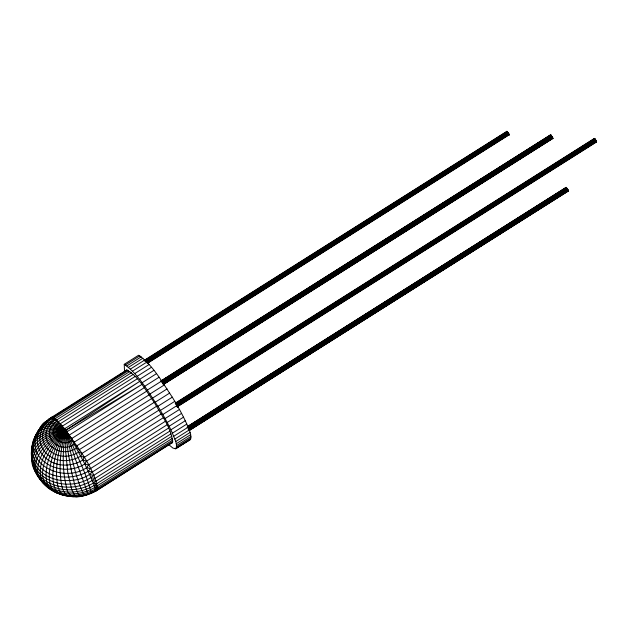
<?xml version="1.0" encoding="UTF-8"?>
<svg xmlns="http://www.w3.org/2000/svg" width="628" height="628" viewBox="0 0 628 628"><rect width="100%" height="100%" fill="white"/><g stroke="black" fill="none" stroke-linecap="round" stroke-linejoin="round"><path stroke-width="0.94" d="M77.307 496.662C61.654 497.572 43.073 489.51 37.759 473.889C36.173 455.174 51.449 439.859 65.846 430.211L139.487 381.51L64.684 428.759C55.578 423.256 46.456 414.26 39.627 428.736L45.624 421.851L49.306 418.852C56.214 418.986 61.081 425.917 65.846 430.211L65.665 451.328L67.832 473.096L71.765 489.683L74.544 495.202L76.404 496.646C83.807 496.481 91.076 494.032 97.356 490.162L172.629 442.355C171.397 427.629 161.153 415.014 154.245 402.336C145.908 391.252 139.235 376.549 126.613 369.986L124.03 372.121M79.85 496.034L81.514 495.861L80.941 496.277L79.575 495.72L77.134 491.481L74.426 483.544L71.718 472.688L67.91 451.092L65.846 430.211C59.432 426.938 48.317 418.217 42.194 425.737M32.342 457.239L32.264 459.147L31.596 456.658L31.714 453.809M90.809 492.446L91.28 493.051L95.221 491.222L94.859 487.673L93.493 483.427L84.811 463.919L72.157 440.534L71.937 438.399L69.998 436.9C62.188 442.803 51.716 431.02 60.877 425.313L62.455 426.067L63.302 427.621C58.694 430.486 63.962 436.413 67.887 433.446C79.827 450.135 94.53 469.006 97.827 489.612C88.98 494.597 68.342 504.205 66.45 487.093C61.913 468.519 62.596 448.942 65.846 430.211L141.826 384.485L67.031 431.734L68.256 437.653L75.203 458.55L88.101 494.267L85.651 494.974M133.214 374.406L58.42 421.655L56.496 421.655C38.528 433.846 58.514 455.135 74.347 444.318L74.449 442.01L149.252 394.753M56.496 421.655L56.661 419.983L131.464 372.734M33.268 442.928C33.967 435.306 39.266 429.246 43.929 423.586M37.272 474.595C20.536 451.948 44.824 433.964 65.846 430.211L72.157 440.534L74.449 442.01M65.485 438.195L66.081 434.05L65.846 430.211C58.318 427.111 47.916 421.388 40.459 427.338C34.681 435.863 30.45 446.115 31.596 456.658M137.249 378.817L62.455 426.067L56.661 419.983L54.589 420.352C32.672 436.193 56.489 460.889 76.53 448.204L76.961 445.754L151.764 398.497M168.712 444.64L173.038 448.149L175.942 448.659C177.975 443.572 173.893 437.999 172.41 433.171C168.233 423.869 163.217 414.967 157.918 406.261C147.91 391.574 139.039 374.704 124.234 364.311L124.556 372.043M175.942 448.659L190.331 439.569C192.356 434.482 188.282 428.908 186.799 424.088C182.615 414.786 177.598 405.884 172.3 397.179C162.291 382.491 153.42 365.614 138.615 355.22L124.234 364.311M161.239 413.946L86.436 461.195L84.811 463.919C61.097 479.572 21.438 458.589 39.705 429.05C47.712 424.261 57.658 427.59 65.846 430.211C61.575 443.972 59.699 458.464 60.178 472.86C61.206 480.742 60.602 492.219 68.75 496.403M64.551 438.211L65.618 434.097M33.001 443.863L31.69 452.042M129.902 371.438L55.107 418.695C26.101 435.188 53.215 467.695 78.696 452.144L79.442 449.585L154.245 402.336M54.589 420.352L55.107 418.695L51.81 417.243L45.624 421.851M34.98 437.159C39.391 425.03 56.002 428.013 65.846 430.211L68.256 437.653M506.835 131.613C507.275 130.467 510.438 136.614 508.295 134.157M550.685 135.491L550.544 134.839L552.836 138.482L163.908 384.187M189.672 430.266L568.371 191.03L566.079 187.387L566.213 188.039M594.41 139.047C594.041 136.716 598.154 143.922 595.752 141.269M32.326 448.251C30.686 430.368 52.634 427.221 65.846 430.211C59.605 444.608 56.19 460.348 56.551 476.063C57.164 483.018 57.674 495.068 66.725 495.837M63.648 438.14L65.147 434.105M126.613 369.986L51.213 417.581L48.646 419.433L48.262 420.391L50.224 418.852M127.468 370.065L52.666 417.314C22.443 439.38 51.52 472.853 80.808 456.109L81.868 453.471L156.67 406.214M36.628 433.493C21.383 464.296 63.428 483.599 86.648 467.679L88.532 464.955L163.335 417.706M165.266 421.341L90.463 468.59L88.36 471.283C71.066 481.284 43.701 478.929 34.571 459.068C23.801 436.766 48.207 428.241 65.846 430.211C58.121 443.839 53.239 459.304 52.838 475.019C52.838 482.328 53.992 494.417 63.436 494.911M51.213 417.581L50.876 418.334L48.646 419.433M62.761 437.983L64.692 434.066M49.306 418.852L51.81 417.243C17.6 441.084 50.656 478.819 82.857 460.049L84.207 457.357L159.01 410.1M52.901 419.402L53.773 417.801L128.567 370.544M34.108 468.143C31.251 459.696 29.186 448.651 35.404 441.194C43.222 433.092 55.036 430.8 65.846 430.211C56.803 442.936 50.468 457.961 49.322 473.63C48.819 481.095 50.366 492.635 59.621 493.6M37.421 431.907L38.363 430.353M61.913 437.747L64.244 433.995M167.017 424.803L92.222 472.06C84.356 479.973 71.561 481.213 60.838 480.389C50.797 479.148 40.859 473.991 35.537 465.144C21.525 444.663 49.251 431.522 65.846 430.211C53.694 444.812 42.484 464.532 47.194 484.102C56.104 500.555 84.953 496.63 97.968 487.312L172.771 440.055M61.112 437.433L63.821 433.87M47.375 486.684C37.79 479.282 28.723 465.285 34.579 453.063C40.899 441.209 53.482 434.262 65.846 430.211C51.684 443.392 27.71 479.816 55.123 491.81L53.71 490.845M60.374 437.041L63.42 433.713M31.706 457.804C36.22 485.263 74.952 491.583 93.768 475.317L168.571 428.06M169.898 431.075L95.103 478.332C78.068 491.85 47.893 490.28 35.631 470.812C27.71 452.584 51.535 436.232 65.846 430.211C51.425 442.057 34.595 461.808 42.084 481.637C55.374 497.596 81.609 497.007 97.638 485.577L172.441 438.328M59.691 436.57L63.043 433.516M65.846 430.211C51.119 438.093 27.365 457.859 38.457 476.479C52.226 493.153 79.693 493.632 96.194 481.064L170.997 433.815M39.548 478.811C53.294 495.461 80.439 495.735 97.05 483.489L171.844 436.24M45.083 422.942L46.99 421.412M135.153 376.439L60.359 423.696L58.6 423.319C44.949 432.582 60.131 448.753 72.157 440.534M59.087 436.044L62.706 433.281M94.891 491.598L172.629 442.355M67.408 495.9C78.013 497.093 89.168 494.676 98.031 488.655L172.833 441.405M58.553 435.455L62.4 433.014M125.459 364.907L139.84 355.817M126.903 365.896L141.292 356.814M128.567 367.278L142.956 358.196M52.517 417.298L54.981 415.736M57.446 414.182L64.849 409.503M67.314 407.949L68.954 406.913M71.419 405.35L73.884 403.796M76.357 402.234L87.865 394.965M90.33 393.411L92.795 391.848M95.26 390.294L97.725 388.74M100.19 387.178L107.592 382.507M110.057 380.945L111.698 379.909M114.163 378.354L116.627 376.792M119.092 375.238L121.565 373.676M130.436 369.044L144.817 359.954M144.157 360.394L506.929 131.307L508.782 133.874L146.952 362.458M144.448 360.55L507.11 131.448M144.691 360.81L507.353 131.699M144.974 361.155L507.636 132.053M145.28 361.579L507.942 132.477M146.41 361.524L508.248 132.94M146.701 362.003L508.531 133.419M132.477 371.164L146.858 362.073M147.14 362.858L508.978 134.274L507.361 132.037M147.266 363.18L509.096 134.596L506.929 131.307M147.313 363.4L509.143 134.824L507.251 132.029M134.682 373.621L149.064 364.53M137.022 376.4L151.403 367.309M60.947 426.506L62.596 425.47M139.479 379.461L153.868 370.371M59.927 431.208L64.857 428.092M142.038 382.782L156.419 373.699M60.759 435.094L67.337 430.941M144.66 386.338L159.041 377.247M65.069 437.088L68.358 435.016M144.252 387.704L69.457 434.961L69.998 436.9M160.784 381.07L550.544 134.839L552.828 138.152L163.61 384.022M160.894 381.086L550.654 134.863L552.507 137.43L162.746 383.653M161.074 381.227L550.842 135.004M147.329 390.082L161.71 380.992M161.317 381.486L551.078 135.256M71.937 438.399L146.74 391.142M161.6 381.84L551.36 135.609M161.898 382.256L551.667 136.033M162.205 382.727L551.973 136.496M162.495 383.198L552.263 136.975M162.935 384.061L552.703 137.83M163.79 384.163L552.875 138.38L551.023 135.805M150.013 393.984L164.395 384.901M152.69 398.011L167.072 388.92M155.336 402.116L169.717 393.026M157.918 406.261L172.3 397.179M160.423 410.414L174.804 401.323M175.699 402.901L594.386 138.419L596.239 140.986L176.868 405.916M175.196 403.482L594.567 138.56M175.44 403.741L594.802 138.812M175.722 404.094L595.085 139.165M176.028 404.518L595.391 139.589M176.335 404.981L595.697 140.052M176.617 405.46L595.988 140.531M162.809 414.527L177.198 405.437L177.873 407.219M177.065 406.316L596.427 141.386L594.386 138.419M177.19 406.638L596.553 141.708L594.269 138.396L596.6 141.936L177.088 406.944M165.078 418.562L179.459 409.472M167.189 422.479L181.571 413.389M169.128 426.247L183.509 417.157M170.871 429.819L185.26 420.736M172.41 433.171L186.799 424.088M187.38 426.624L566.079 187.387L568.042 189.978L188.51 429.733M187.34 426.726L566.189 187.411M187.387 426.954L566.37 187.552M187.081 427.566L566.613 187.803M173.728 436.272L188.117 427.181M188.196 427.393L566.896 188.157M188.494 427.817L567.194 188.581M187.976 428.806L567.508 189.044M188.267 429.285L567.79 189.523M188.706 430.141L568.23 190.378M174.812 439.082L189.193 429.992M188.832 430.463L568.356 190.7L566.079 187.387M188.879 430.682L568.403 190.92L566.04 187.489L568.356 190.7M175.644 441.578L190.033 432.496M176.225 443.745L190.614 434.655M176.554 445.542L190.936 436.46M176.609 446.971L190.998 437.889M176.405 448.015L190.794 438.925M175.22 448.894L190.331 439.569M95.221 491.222L97.827 489.612L95.33 490.437M50.24 418.656L52.666 417.314M95.095 491.135L97.356 490.162M58.114 434.812L62.133 432.716M51.449 418.837L53.773 417.801M57.76 434.121L61.913 432.394M57.501 433.391L61.732 432.048M57.336 432.629L61.599 431.679M95.205 489.251L98.031 488.655M83.179 495.531L84.835 495.209L84.16 495.476C74.748 476.354 71.396 454.625 66.552 433.956M171.428 443.038L172.158 442.905M57.266 431.852L61.52 431.303M94.859 487.673L97.968 487.312M94.286 485.727L97.638 485.577M57.305 431.059L61.489 430.91M72.542 496.701L73.704 496.717M93.493 483.427L97.05 483.489M57.438 430.259L61.505 430.51M92.489 480.805L96.194 481.064M91.296 477.884L95.103 478.332M89.906 474.697L93.768 475.317M57.666 429.466L61.568 430.109M69.3 496.285L59.809 494.173M88.36 471.283L92.222 472.06M86.648 467.679L90.463 468.59M57.988 428.689L61.685 429.709M84.811 463.919L88.532 464.955M64.26 495.139L65.901 495.602M82.857 460.049L86.436 461.195M80.808 456.109L84.207 457.357M51.543 489.589L48.709 487.854M58.404 427.935L61.85 429.317M78.696 452.144L81.868 453.471M76.53 448.204L79.442 449.585M56.677 492.627L58.223 493.451M58.906 427.213L62.062 428.94M74.347 444.318L76.961 445.754M91.28 493.051C86.727 473.763 75.548 452.859 67.455 433.65M44.321 483.607L42.869 482.642L41.346 480.428M59.495 426.53L62.313 428.579M568.081 190.865L566.087 187.709L567.751 190.268M55.107 418.695L56.661 419.983M60.147 425.894L62.604 428.233M552.302 138.066L552.836 138.482L551.015 135.829M62.933 427.911L60.877 425.313L60.359 423.696M594.284 138.725L596.6 141.936M506.953 131.935L509.112 134.926L507.291 132.273M509.002 134.902L507.149 132.335L507.4 132.791M550.544 134.839L552.828 138.152M550.513 134.942L551.455 136.315M507.259 132.076L509.143 134.824M551.125 136.347L551.415 136.826M566.66 188.895L566.943 189.373M37.688 475.412L38.936 477.845L36.322 473.379M34.485 468.943L35.733 472.429M177.198 405.437L177.834 407.219M67.887 433.446L69.143 437.316M58.42 421.655L58.6 423.319M67.008 433.822L67.345 437.92M66.081 434.05L66.411 438.101M596.569 142.038L594.952 139.793L596.569 142.038"/></g></svg>
